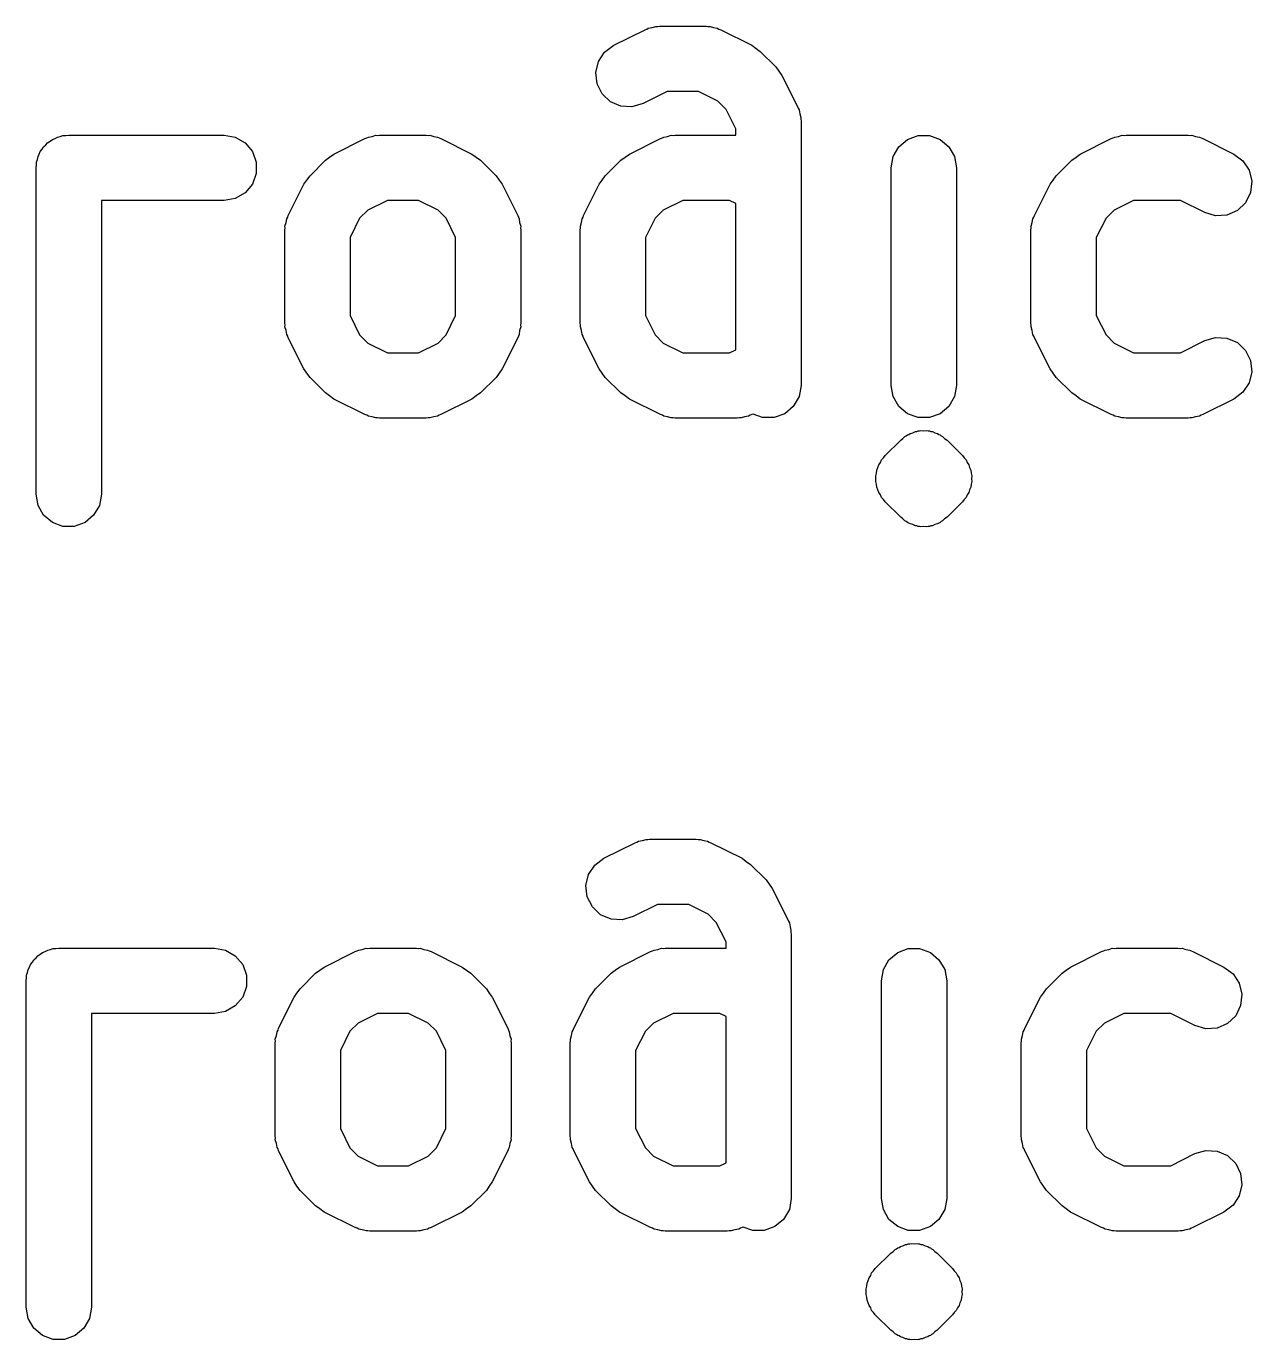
# Model space of a CAD drawing. Extents: x 91.3 to 189.8, y -113.5 to -60.4.
# Drawn here: x 170.975 to 174.728, y -98.857 to -94.834 of the extents above; entities that cross this region are included whole.
import ezdxf

# ---------------------------------------------------------------- set-up
doc = ezdxf.new("R2010")
doc.units = 0
doc.header["$MEASUREMENT"] = 0
doc.layers.add('BLACK', color=7, linetype='CONTINUOUS')

msp = doc.modelspace()

# ---------------------------------------------------------------- linework, layer by layer
at = {"layer": 'Black'}
for p, q in [((172.774, -94.8925), (172.87, -94.8448)), ((172.87, -94.8448), (172.875, -94.8432)), ((172.875, -94.8432), (172.88, -94.8403)), ((172.88, -94.8403), (172.892, -94.8383)), ((172.892, -94.8383), (172.903, -94.8349)), ((172.903, -94.8349), (172.909, -94.8353)), ((172.909, -94.8353), (172.914, -94.8343)), ((172.914, -94.8343), (173.057, -94.8343)), ((173.057, -94.8343), (173.063, -94.8353)), ((173.063, -94.8353), (173.069, -94.8349)), ((173.069, -94.8349), (173.08, -94.8383)), ((173.08, -94.8383), (173.091, -94.8403)), ((173.091, -94.8403), (173.096, -94.8432)), ((173.096, -94.8432), (173.102, -94.8448)), ((173.102, -94.8448), (173.197, -94.8925)), ((172.746, -94.9132), (172.774, -94.8925)), ((173.197, -94.8925), (173.21, -94.902)), ((172.727, -94.9421), (172.746, -94.9132)), ((173.21, -94.902), (173.223, -94.9112)), ((173.223, -94.9112), (173.271, -94.9588)), ((172.719, -94.9759), (172.727, -94.9421)), ((172.723, -95.0104), (172.719, -94.9759)), ((173.271, -94.9588), (173.28, -94.9719)), ((173.28, -94.9719), (173.289, -94.9848)), ((172.739, -95.0415), (172.723, -95.0104)), ((173.289, -94.9848), (173.337, -95.08)), ((172.764, -95.0654), (172.739, -95.0415)), ((172.938, -95.0343), (172.864, -95.0713)), ((173.034, -95.0343), (172.938, -95.0343)), ((173.093, -95.0641), (173.034, -95.0343)), ((172.796, -95.0792), (172.764, -95.0654)), ((172.83, -95.0812), (172.796, -95.0792)), ((172.864, -95.0713), (172.83, -95.0812)), ((173.118, -95.0888), (173.093, -95.0641)), ((173.148, -95.1484), (173.118, -95.0888)), ((173.337, -95.08), (173.339, -95.0856)), ((173.339, -95.0856), (173.342, -95.0906)), ((173.342, -95.0906), (173.344, -95.1021)), ((173.344, -95.1021), (173.347, -95.1133)), ((173.347, -95.1133), (173.347, -95.1191)), ((173.347, -95.1191), (173.348, -95.1248)), ((173.348, -95.1248), (173.348, -95.9343)), ((171.048, -95.1866), (171.055, -95.181)), ((171.055, -95.181), (171.063, -95.178)), ((171.063, -95.178), (171.071, -95.1736)), ((171.071, -95.1736), (171.079, -95.1721)), ((171.079, -95.1721), (171.087, -95.1691)), ((171.087, -95.1691), (171.096, -95.1691)), ((171.096, -95.1691), (171.105, -95.1676)), ((171.105, -95.1676), (171.581, -95.1676)), ((171.581, -95.1676), (171.615, -95.1736)), ((171.615, -95.1736), (171.645, -95.191)), ((171.917, -95.2258), (172.012, -95.1782)), ((172.012, -95.1782), (172.018, -95.1765)), ((172.018, -95.1765), (172.023, -95.1736)), ((172.023, -95.1736), (172.034, -95.1716)), ((172.034, -95.1716), (172.046, -95.1683)), ((172.046, -95.1683), (172.051, -95.1686)), ((172.051, -95.1686), (172.057, -95.1676)), ((172.057, -95.1676), (172.2, -95.1676)), ((172.2, -95.1676), (172.206, -95.1686)), ((172.206, -95.1686), (172.211, -95.1683)), ((172.211, -95.1683), (172.223, -95.1716)), ((172.223, -95.1716), (172.234, -95.1736)), ((172.234, -95.1736), (172.239, -95.1765)), ((172.239, -95.1765), (172.245, -95.1782)), ((172.245, -95.1782), (172.34, -95.2258)), ((172.822, -95.2258), (172.917, -95.1782)), ((172.917, -95.1782), (172.923, -95.1765)), ((172.923, -95.1765), (172.928, -95.1736)), ((172.928, -95.1736), (172.939, -95.1716)), ((172.939, -95.1716), (172.95, -95.1683)), ((172.95, -95.1683), (172.956, -95.1686)), ((172.956, -95.1686), (172.962, -95.1676)), ((172.962, -95.1676), (173.148, -95.1676)), ((173.148, -95.1676), (173.148, -95.1484)), ((173.647, -95.2033), (173.674, -95.181)), ((173.674, -95.181), (173.706, -95.1691)), ((173.706, -95.1691), (173.741, -95.1691)), ((173.741, -95.1691), (173.774, -95.181)), ((173.774, -95.181), (173.8, -95.2033)), ((174.203, -95.2258), (174.298, -95.1782)), ((174.298, -95.1782), (174.304, -95.1765)), ((174.304, -95.1765), (174.309, -95.1736)), ((174.309, -95.1736), (174.32, -95.1716)), ((174.32, -95.1716), (174.331, -95.1683)), ((174.331, -95.1683), (174.337, -95.1686)), ((174.337, -95.1686), (174.343, -95.1676)), ((174.343, -95.1676), (174.533, -95.1676)), ((174.533, -95.1676), (174.539, -95.1686)), ((174.539, -95.1686), (174.545, -95.1683)), ((174.545, -95.1683), (174.556, -95.1716)), ((174.556, -95.1716), (174.568, -95.1736)), ((174.568, -95.1736), (174.573, -95.1765)), ((174.573, -95.1765), (174.578, -95.1782)), ((174.578, -95.1782), (174.673, -95.2258)), ((171.015, -95.2258), (171.018, -95.2176)), ((171.018, -95.2176), (171.024, -95.2109)), ((171.024, -95.2109), (171.028, -95.2033)), ((171.028, -95.2033), (171.035, -95.1977)), ((171.035, -95.1977), (171.04, -95.191)), ((171.04, -95.191), (171.048, -95.1866)), ((171.645, -95.191), (171.668, -95.2176)), ((171.668, -95.2176), (171.679, -95.2503)), ((173.63, -95.2334), (173.647, -95.2033)), ((173.8, -95.2033), (173.818, -95.2334)), ((171.005, -95.2676), (171.006, -95.259)), ((171.006, -95.2503), (171.009, -95.242)), ((171.006, -95.259), (171.006, -95.2503)), ((171.009, -95.242), (171.011, -95.2334)), ((171.011, -95.2334), (171.015, -95.2258)), ((171.679, -95.2503), (171.679, -95.285)), ((171.844, -95.2921), (171.891, -95.2445)), ((171.891, -95.2445), (171.904, -95.2353)), ((171.904, -95.2353), (171.917, -95.2258)), ((172.34, -95.2258), (172.353, -95.2353)), ((172.353, -95.2353), (172.366, -95.2445)), ((172.366, -95.2445), (172.414, -95.2921)), ((172.748, -95.2921), (172.796, -95.2445)), ((172.796, -95.2445), (172.809, -95.2353)), ((172.809, -95.2353), (172.822, -95.2258)), ((173.624, -95.2676), (173.63, -95.2334)), ((173.818, -95.2334), (173.824, -95.2676)), ((174.129, -95.2921), (174.177, -95.2445)), ((174.177, -95.2445), (174.19, -95.2353)), ((174.19, -95.2353), (174.203, -95.2258)), ((174.673, -95.2258), (174.701, -95.2465)), ((174.701, -95.2465), (174.72, -95.2755)), ((171.005, -96.2676), (171.005, -95.2676)), ((171.679, -95.285), (171.668, -95.3176)), ((171.834, -95.3053), (171.844, -95.2921)), ((172.414, -95.2921), (172.423, -95.3053)), ((172.739, -95.3053), (172.748, -95.2921)), ((173.624, -95.9343), (173.624, -95.2676)), ((173.824, -95.2676), (173.824, -95.9343)), ((174.12, -95.3053), (174.129, -95.2921)), ((174.72, -95.2755), (174.728, -95.3092)), ((171.668, -95.3176), (171.645, -95.3442)), ((171.777, -95.4134), (171.825, -95.3181)), ((171.825, -95.3181), (171.834, -95.3053)), ((172.423, -95.3053), (172.432, -95.3181)), ((172.432, -95.3181), (172.48, -95.4134)), ((172.682, -95.4134), (172.73, -95.3181)), ((172.73, -95.3181), (172.739, -95.3053)), ((174.063, -95.4134), (174.111, -95.3181)), ((174.111, -95.3181), (174.12, -95.3053)), ((174.728, -95.3092), (174.724, -95.3437)), ((171.581, -95.3676), (171.205, -95.3676)), ((171.205, -95.3676), (171.205, -96.2676)), ((171.615, -95.3616), (171.581, -95.3676)), ((171.645, -95.3442), (171.615, -95.3616)), ((172.081, -95.3676), (172.021, -95.3974)), ((172.176, -95.3676), (172.081, -95.3676)), ((172.236, -95.3974), (172.176, -95.3676)), ((172.986, -95.3676), (172.926, -95.3974)), ((173.129, -95.3676), (172.986, -95.3676)), ((173.148, -95.377), (173.129, -95.3676)), ((173.148, -95.8249), (173.148, -95.377)), ((174.366, -95.3676), (174.307, -95.3974)), ((174.51, -95.3676), (174.366, -95.3676)), ((174.584, -95.4047), (174.51, -95.3676)), ((174.709, -95.3748), (174.684, -95.3987)), ((174.724, -95.3437), (174.709, -95.3748)), ((171.773, -95.4239), (171.776, -95.4189)), ((171.776, -95.4189), (171.777, -95.4134)), ((171.996, -95.4221), (171.967, -95.4817)), ((172.021, -95.3974), (171.996, -95.4221)), ((172.261, -95.4221), (172.236, -95.3974)), ((172.29, -95.4817), (172.261, -95.4221)), ((172.48, -95.4134), (172.482, -95.4189)), ((172.482, -95.4189), (172.484, -95.4239)), ((172.677, -95.4239), (172.68, -95.4189)), ((172.68, -95.4189), (172.682, -95.4134)), ((172.901, -95.4221), (172.871, -95.4817)), ((172.926, -95.3974), (172.901, -95.4221)), ((174.058, -95.4239), (174.061, -95.4189)), ((174.061, -95.4189), (174.063, -95.4134)), ((174.282, -95.4221), (174.252, -95.4817)), ((174.307, -95.3974), (174.282, -95.4221)), ((174.617, -95.4146), (174.584, -95.4047)), ((174.652, -95.4125), (174.617, -95.4146)), ((174.684, -95.3987), (174.652, -95.4125)), ((171.767, -95.4467), (171.771, -95.4354)), ((171.768, -95.4524), (171.767, -95.4467)), ((171.767, -95.4581), (171.768, -95.4524)), ((171.767, -95.7438), (171.767, -95.4581)), ((171.771, -95.4354), (171.773, -95.4239)), ((172.484, -95.4239), (172.486, -95.4354)), ((172.486, -95.4354), (172.49, -95.4467)), ((172.49, -95.4467), (172.489, -95.4524)), ((172.489, -95.4524), (172.49, -95.4581)), ((172.49, -95.4581), (172.49, -95.7438)), ((172.671, -95.4581), (172.672, -95.4524)), ((172.671, -95.7438), (172.671, -95.4581)), ((172.672, -95.4467), (172.675, -95.4354)), ((172.672, -95.4524), (172.672, -95.4467)), ((172.675, -95.4354), (172.677, -95.4239)), ((174.052, -95.4581), (174.053, -95.4524)), ((174.052, -95.7438), (174.052, -95.4581)), ((174.053, -95.4467), (174.056, -95.4354)), ((174.053, -95.4524), (174.053, -95.4467)), ((174.056, -95.4354), (174.058, -95.4239)), ((171.967, -95.4817), (171.967, -95.7202)), ((172.29, -95.7202), (172.29, -95.4817)), ((172.871, -95.4817), (172.871, -95.7202)), ((174.252, -95.4817), (174.252, -95.7202)), ((171.768, -95.7495), (171.767, -95.7438)), ((171.967, -95.7202), (171.996, -95.7798)), ((172.261, -95.7798), (172.29, -95.7202)), ((172.49, -95.7438), (172.489, -95.7495)), ((172.672, -95.7495), (172.671, -95.7438)), ((172.871, -95.7202), (172.901, -95.7798)), ((174.053, -95.7495), (174.052, -95.7438)), ((174.252, -95.7202), (174.282, -95.7798)), ((171.767, -95.7552), (171.768, -95.7495)), ((171.771, -95.7665), (171.767, -95.7552)), ((171.773, -95.778), (171.771, -95.7665)), ((171.776, -95.783), (171.773, -95.778)), ((171.777, -95.7885), (171.776, -95.783)), ((171.996, -95.7798), (172.021, -95.8045)), ((172.236, -95.8045), (172.261, -95.7798)), ((172.482, -95.783), (172.48, -95.7885)), ((172.484, -95.778), (172.482, -95.783)), ((172.486, -95.7665), (172.484, -95.778)), ((172.49, -95.7552), (172.486, -95.7665)), ((172.489, -95.7495), (172.49, -95.7552)), ((172.672, -95.7552), (172.672, -95.7495)), ((172.675, -95.7665), (172.672, -95.7552)), ((172.677, -95.778), (172.675, -95.7665)), ((172.68, -95.783), (172.677, -95.778)), ((172.682, -95.7885), (172.68, -95.783)), ((172.901, -95.7798), (172.926, -95.8045)), ((174.053, -95.7552), (174.053, -95.7495)), ((174.056, -95.7665), (174.053, -95.7552)), ((174.058, -95.778), (174.056, -95.7665)), ((174.061, -95.783), (174.058, -95.778)), ((174.063, -95.7885), (174.061, -95.783)), ((174.282, -95.7798), (174.307, -95.8045)), ((171.825, -95.8838), (171.777, -95.7885)), ((172.021, -95.8045), (172.081, -95.8343)), ((172.176, -95.8343), (172.236, -95.8045)), ((172.48, -95.7885), (172.432, -95.8838)), ((172.73, -95.8838), (172.682, -95.7885)), ((172.926, -95.8045), (172.986, -95.8343)), ((173.129, -95.8343), (173.148, -95.8249)), ((174.111, -95.8838), (174.063, -95.7885)), ((174.307, -95.8045), (174.366, -95.8343)), ((174.51, -95.8343), (174.584, -95.7972)), ((174.584, -95.7972), (174.617, -95.7873)), ((174.617, -95.7873), (174.652, -95.7894)), ((174.652, -95.7894), (174.684, -95.8032)), ((174.684, -95.8032), (174.709, -95.8271)), ((172.081, -95.8343), (172.176, -95.8343)), ((172.986, -95.8343), (173.129, -95.8343)), ((174.366, -95.8343), (174.51, -95.8343)), ((174.709, -95.8271), (174.724, -95.8582)), ((174.724, -95.8582), (174.728, -95.8927)), ((171.834, -95.8966), (171.825, -95.8838)), ((171.844, -95.9098), (171.834, -95.8966)), ((172.423, -95.8966), (172.414, -95.9098)), ((172.432, -95.8838), (172.423, -95.8966)), ((172.739, -95.8966), (172.73, -95.8838)), ((172.748, -95.9098), (172.739, -95.8966)), ((174.12, -95.8966), (174.111, -95.8838)), ((174.129, -95.9098), (174.12, -95.8966)), ((174.728, -95.8927), (174.72, -95.9264)), ((171.891, -95.9574), (171.844, -95.9098)), ((172.414, -95.9098), (172.366, -95.9574)), ((172.796, -95.9574), (172.748, -95.9098)), ((173.348, -95.9343), (173.342, -95.9685)), ((173.63, -95.9685), (173.624, -95.9343)), ((173.824, -95.9343), (173.818, -95.9685)), ((174.177, -95.9574), (174.129, -95.9098)), ((174.72, -95.9264), (174.701, -95.9554)), ((171.904, -95.9666), (171.891, -95.9574)), ((171.917, -95.9761), (171.904, -95.9666)), ((172.012, -96.0237), (171.917, -95.9761)), ((172.34, -95.9761), (172.245, -96.0237)), ((172.353, -95.9666), (172.34, -95.9761)), ((172.366, -95.9574), (172.353, -95.9666)), ((172.809, -95.9666), (172.796, -95.9574)), ((172.822, -95.9761), (172.809, -95.9666)), ((172.917, -96.0237), (172.822, -95.9761)), ((173.342, -95.9685), (173.324, -95.9986)), ((173.647, -95.9986), (173.63, -95.9685)), ((173.818, -95.9685), (173.8, -95.9986)), ((174.19, -95.9666), (174.177, -95.9574)), ((174.203, -95.9761), (174.19, -95.9666)), ((174.298, -96.0237), (174.203, -95.9761)), ((174.673, -95.9761), (174.578, -96.0237)), ((174.701, -95.9554), (174.673, -95.9761)), ((172.018, -96.0254), (172.012, -96.0237)), ((172.023, -96.0283), (172.018, -96.0254)), ((172.239, -96.0254), (172.234, -96.0283)), ((172.245, -96.0237), (172.239, -96.0254)), ((172.923, -96.0254), (172.917, -96.0237)), ((172.928, -96.0283), (172.923, -96.0254)), ((173.192, -96.0254), (173.187, -96.0283)), ((173.197, -96.0237), (173.192, -96.0254)), ((173.201, -96.022), (173.197, -96.0237)), ((173.23, -96.0328), (173.201, -96.022)), ((173.298, -96.0209), (173.265, -96.0328)), ((173.324, -95.9986), (173.298, -96.0209)), ((173.674, -96.0209), (173.647, -95.9986)), ((173.706, -96.0328), (173.674, -96.0209)), ((173.774, -96.0209), (173.741, -96.0328)), ((173.8, -95.9986), (173.774, -96.0209)), ((174.304, -96.0254), (174.298, -96.0237)), ((174.309, -96.0283), (174.304, -96.0254)), ((174.573, -96.0254), (174.568, -96.0283)), ((174.578, -96.0237), (174.573, -96.0254)), ((172.034, -96.0303), (172.023, -96.0283)), ((172.046, -96.0336), (172.034, -96.0303)), ((172.051, -96.0333), (172.046, -96.0336)), ((172.057, -96.0343), (172.051, -96.0333)), ((172.2, -96.0343), (172.057, -96.0343)), ((172.206, -96.0333), (172.2, -96.0343)), ((172.211, -96.0336), (172.206, -96.0333)), ((172.223, -96.0303), (172.211, -96.0336)), ((172.234, -96.0283), (172.223, -96.0303)), ((172.939, -96.0303), (172.928, -96.0283)), ((172.95, -96.0336), (172.939, -96.0303)), ((172.956, -96.0333), (172.95, -96.0336)), ((172.962, -96.0343), (172.956, -96.0333)), ((173.152, -96.0343), (172.962, -96.0343)), ((173.158, -96.0333), (173.152, -96.0343)), ((173.164, -96.0336), (173.158, -96.0333)), ((173.175, -96.0303), (173.164, -96.0336)), ((173.187, -96.0283), (173.175, -96.0303)), ((173.265, -96.0328), (173.23, -96.0328)), ((173.741, -96.0328), (173.706, -96.0328)), ((174.32, -96.0303), (174.309, -96.0283)), ((174.331, -96.0336), (174.32, -96.0303)), ((174.337, -96.0333), (174.331, -96.0336)), ((174.343, -96.0343), (174.337, -96.0333)), ((174.533, -96.0343), (174.343, -96.0343)), ((174.539, -96.0333), (174.533, -96.0343)), ((174.545, -96.0336), (174.539, -96.0333)), ((174.556, -96.0303), (174.545, -96.0336)), ((174.568, -96.0283), (174.556, -96.0303)), ((173.605, -96.1493), (173.653, -96.1017)), ((173.653, -96.1017), (173.66, -96.0967)), ((173.66, -96.0967), (173.666, -96.0905)), ((173.666, -96.0905), (173.67, -96.0886)), ((173.67, -96.0886), (173.674, -96.0858)), ((173.674, -96.0858), (173.678, -96.0843)), ((173.678, -96.0843), (173.682, -96.0818)), ((173.682, -96.0818), (173.69, -96.0795)), ((173.69, -96.0795), (173.698, -96.0758)), ((173.698, -96.0758), (173.702, -96.0754)), ((173.702, -96.0754), (173.706, -96.0739)), ((173.706, -96.0739), (173.711, -96.0739)), ((173.711, -96.0739), (173.715, -96.0728)), ((173.715, -96.0728), (173.724, -96.0735)), ((173.724, -96.0735), (173.733, -96.0728)), ((173.733, -96.0728), (173.737, -96.0739)), ((173.737, -96.0739), (173.741, -96.0739)), ((173.741, -96.0739), (173.745, -96.0754)), ((173.745, -96.0754), (173.75, -96.0758)), ((173.75, -96.0758), (173.758, -96.0795)), ((173.758, -96.0795), (173.766, -96.0817)), ((173.766, -96.0817), (173.77, -96.0843)), ((173.77, -96.0843), (173.774, -96.0858)), ((173.774, -96.0858), (173.777, -96.0886)), ((173.777, -96.0886), (173.781, -96.0905)), ((173.781, -96.0905), (173.787, -96.0966)), ((173.787, -96.0966), (173.795, -96.1017)), ((173.795, -96.1017), (173.842, -96.1493)), ((173.58, -96.1941), (173.583, -96.1862)), ((173.583, -96.1862), (173.586, -96.1777)), ((173.586, -96.1777), (173.591, -96.1706)), ((173.591, -96.1706), (173.594, -96.1626)), ((173.594, -96.1626), (173.6, -96.1565)), ((173.6, -96.1565), (173.605, -96.1493)), ((173.842, -96.1493), (173.847, -96.1565)), ((173.847, -96.1565), (173.853, -96.1626)), ((173.853, -96.1626), (173.857, -96.1706)), ((173.857, -96.1706), (173.862, -96.1777)), ((173.862, -96.1777), (173.864, -96.1862)), ((173.864, -96.1862), (173.868, -96.1941)), ((173.577, -96.2113), (173.579, -96.2028)), ((173.577, -96.22), (173.577, -96.2113)), ((173.577, -96.2287), (173.577, -96.22)), ((173.579, -96.2028), (173.58, -96.1941)), ((173.868, -96.1941), (173.869, -96.2028)), ((173.869, -96.2028), (173.871, -96.2113)), ((173.871, -96.2113), (173.87, -96.22)), ((173.87, -96.22), (173.871, -96.2287)), ((171.011, -96.3018), (171.005, -96.2676)), ((171.205, -96.2676), (171.199, -96.3018)), ((173.579, -96.2372), (173.577, -96.2287)), ((173.58, -96.2459), (173.579, -96.2372)), ((173.583, -96.2538), (173.58, -96.2459)), ((173.586, -96.2623), (173.583, -96.2538)), ((173.591, -96.2694), (173.586, -96.2623)), ((173.862, -96.2623), (173.857, -96.2694)), ((173.864, -96.2538), (173.862, -96.2623)), ((173.868, -96.2459), (173.864, -96.2538)), ((173.869, -96.2372), (173.868, -96.2459)), ((173.871, -96.2287), (173.869, -96.2372)), ((171.028, -96.3319), (171.011, -96.3018)), ((171.199, -96.3018), (171.181, -96.3319)), ((173.594, -96.2774), (173.591, -96.2694)), ((173.6, -96.2835), (173.594, -96.2774)), ((173.605, -96.2907), (173.6, -96.2835)), ((173.653, -96.3383), (173.605, -96.2907)), ((173.842, -96.2907), (173.795, -96.3383)), ((173.847, -96.2835), (173.842, -96.2907)), ((173.853, -96.2774), (173.847, -96.2835)), ((173.857, -96.2694), (173.853, -96.2774)), ((171.055, -96.3542), (171.028, -96.3319)), ((171.181, -96.3319), (171.155, -96.3542)), ((173.66, -96.3433), (173.653, -96.3383)), ((173.666, -96.3495), (173.66, -96.3433)), ((173.787, -96.3434), (173.781, -96.3495)), ((173.795, -96.3383), (173.787, -96.3434)), ((171.087, -96.3661), (171.055, -96.3542)), ((171.122, -96.3661), (171.087, -96.3661)), ((171.155, -96.3542), (171.122, -96.3661)), ((173.67, -96.3514), (173.666, -96.3495)), ((173.674, -96.3542), (173.67, -96.3514)), ((173.678, -96.3557), (173.674, -96.3542)), ((173.682, -96.3582), (173.678, -96.3557)), ((173.69, -96.3605), (173.682, -96.3582)), ((173.698, -96.3642), (173.69, -96.3605)), ((173.702, -96.3646), (173.698, -96.3642)), ((173.706, -96.3661), (173.702, -96.3646)), ((173.711, -96.3661), (173.706, -96.3661)), ((173.715, -96.3672), (173.711, -96.3661)), ((173.724, -96.3665), (173.715, -96.3672)), ((173.733, -96.3672), (173.724, -96.3665)), ((173.737, -96.3661), (173.733, -96.3672)), ((173.741, -96.3661), (173.737, -96.3661)), ((173.745, -96.3646), (173.741, -96.3661)), ((173.75, -96.3642), (173.745, -96.3646)), ((173.758, -96.3605), (173.75, -96.3642)), ((173.766, -96.3582), (173.758, -96.3605)), ((173.77, -96.3557), (173.766, -96.3582)), ((173.774, -96.3542), (173.77, -96.3557)), ((173.777, -96.3514), (173.774, -96.3542)), ((173.781, -96.3495), (173.777, -96.3514)), ((172.744, -97.3825), (172.84, -97.3348)), ((172.84, -97.3348), (172.845, -97.3332)), ((172.845, -97.3332), (172.85, -97.3303)), ((172.85, -97.3303), (172.862, -97.3283)), ((172.862, -97.3283), (172.873, -97.3249)), ((172.873, -97.3249), (172.879, -97.3253)), ((172.879, -97.3253), (172.884, -97.3243)), ((172.884, -97.3243), (173.027, -97.3243)), ((173.027, -97.3243), (173.033, -97.3253)), ((173.033, -97.3253), (173.039, -97.3249)), ((173.039, -97.3249), (173.05, -97.3283)), ((173.05, -97.3283), (173.061, -97.3303)), ((173.061, -97.3303), (173.066, -97.3332)), ((173.066, -97.3332), (173.072, -97.3348)), ((173.072, -97.3348), (173.167, -97.3825)), ((172.716, -97.4032), (172.744, -97.3825)), ((173.167, -97.3825), (173.18, -97.392)), ((173.18, -97.392), (173.193, -97.4012)), ((172.689, -97.4659), (172.697, -97.4321)), ((172.697, -97.4321), (172.716, -97.4032)), ((173.193, -97.4012), (173.241, -97.4488)), ((172.693, -97.5004), (172.689, -97.4659)), ((173.241, -97.4488), (173.25, -97.4619)), ((173.25, -97.4619), (173.259, -97.4748)), ((173.259, -97.4748), (173.307, -97.57)), ((172.709, -97.5315), (172.693, -97.5004)), ((172.734, -97.5554), (172.709, -97.5315)), ((172.908, -97.5243), (172.834, -97.5613)), ((173.004, -97.5243), (172.908, -97.5243)), ((173.063, -97.5541), (173.004, -97.5243)), ((173.088, -97.5788), (173.063, -97.5541)), ((172.766, -97.5692), (172.734, -97.5554)), ((172.8, -97.5712), (172.766, -97.5692)), ((172.834, -97.5613), (172.8, -97.5712)), ((173.118, -97.6384), (173.088, -97.5788)), ((173.307, -97.57), (173.309, -97.5756)), ((173.309, -97.5756), (173.312, -97.5806)), ((173.312, -97.5806), (173.314, -97.5921)), ((173.314, -97.5921), (173.317, -97.6033)), ((173.317, -97.6033), (173.317, -97.6091)), ((173.317, -97.6091), (173.318, -97.6148)), ((173.318, -97.6148), (173.318, -98.4243)), ((171.018, -97.6766), (171.025, -97.671)), ((171.025, -97.671), (171.033, -97.668)), ((171.033, -97.668), (171.041, -97.6636)), ((171.041, -97.6636), (171.049, -97.6621)), ((171.049, -97.6621), (171.057, -97.6591)), ((171.057, -97.6591), (171.066, -97.6591)), ((171.066, -97.6591), (171.075, -97.6576)), ((171.075, -97.6576), (171.551, -97.6576)), ((171.551, -97.6576), (171.585, -97.6636)), ((171.585, -97.6636), (171.615, -97.681)), ((171.887, -97.7158), (171.982, -97.6682)), ((171.982, -97.6682), (171.988, -97.6665)), ((171.988, -97.6665), (171.993, -97.6636)), ((171.993, -97.6636), (172.004, -97.6616)), ((172.004, -97.6616), (172.016, -97.6583)), ((172.016, -97.6583), (172.021, -97.6586)), ((172.021, -97.6586), (172.027, -97.6576)), ((172.027, -97.6576), (172.17, -97.6576)), ((172.17, -97.6576), (172.176, -97.6586)), ((172.176, -97.6586), (172.181, -97.6583)), ((172.181, -97.6583), (172.193, -97.6616)), ((172.193, -97.6616), (172.204, -97.6636)), ((172.204, -97.6636), (172.209, -97.6665)), ((172.209, -97.6665), (172.215, -97.6682)), ((172.215, -97.6682), (172.31, -97.7158)), ((172.792, -97.7158), (172.887, -97.6682)), ((172.887, -97.6682), (172.893, -97.6665)), ((172.893, -97.6665), (172.898, -97.6636)), ((172.898, -97.6636), (172.909, -97.6616)), ((172.909, -97.6616), (172.92, -97.6583)), ((172.92, -97.6583), (172.926, -97.6586)), ((172.926, -97.6586), (172.932, -97.6576)), ((172.932, -97.6576), (173.118, -97.6576)), ((173.118, -97.6576), (173.118, -97.6384)), ((173.617, -97.6933), (173.644, -97.671)), ((173.644, -97.671), (173.676, -97.6591)), ((173.676, -97.6591), (173.711, -97.6591)), ((173.711, -97.6591), (173.744, -97.671)), ((173.744, -97.671), (173.77, -97.6933)), ((174.173, -97.7158), (174.268, -97.6682)), ((174.268, -97.6682), (174.274, -97.6665)), ((174.274, -97.6665), (174.279, -97.6636)), ((174.279, -97.6636), (174.29, -97.6616)), ((174.29, -97.6616), (174.301, -97.6583)), ((174.301, -97.6583), (174.307, -97.6586)), ((174.307, -97.6586), (174.313, -97.6576)), ((174.313, -97.6576), (174.503, -97.6576)), ((174.503, -97.6576), (174.509, -97.6586)), ((174.509, -97.6586), (174.515, -97.6583)), ((174.515, -97.6583), (174.526, -97.6616)), ((174.526, -97.6616), (174.538, -97.6636)), ((174.538, -97.6636), (174.543, -97.6665)), ((174.543, -97.6665), (174.548, -97.6682)), ((174.548, -97.6682), (174.643, -97.7158)), ((170.981, -97.7234), (170.985, -97.7158)), ((170.985, -97.7158), (170.988, -97.7076)), ((170.988, -97.7076), (170.994, -97.7009)), ((170.994, -97.7009), (170.998, -97.6933)), ((170.998, -97.6933), (171.005, -97.6877)), ((171.005, -97.6877), (171.01, -97.681)), ((171.01, -97.681), (171.018, -97.6766)), ((171.615, -97.681), (171.638, -97.7076)), ((171.638, -97.7076), (171.649, -97.7403)), ((171.874, -97.7253), (171.887, -97.7158)), ((172.31, -97.7158), (172.323, -97.7253)), ((172.779, -97.7253), (172.792, -97.7158)), ((173.6, -97.7234), (173.617, -97.6933)), ((173.77, -97.6933), (173.788, -97.7234)), ((174.16, -97.7253), (174.173, -97.7158)), ((174.643, -97.7158), (174.671, -97.7365)), ((170.975, -97.7576), (170.976, -97.749)), ((170.976, -97.7403), (170.979, -97.732)), ((170.976, -97.749), (170.976, -97.7403)), ((170.979, -97.732), (170.981, -97.7234)), ((171.649, -97.7403), (171.649, -97.775)), ((171.814, -97.7821), (171.861, -97.7345)), ((171.861, -97.7345), (171.874, -97.7253)), ((172.323, -97.7253), (172.336, -97.7345)), ((172.336, -97.7345), (172.384, -97.7821)), ((172.718, -97.7821), (172.766, -97.7345)), ((172.766, -97.7345), (172.779, -97.7253)), ((173.594, -97.7576), (173.6, -97.7234)), ((173.788, -97.7234), (173.794, -97.7576)), ((174.099, -97.7821), (174.147, -97.7345)), ((174.147, -97.7345), (174.16, -97.7253)), ((174.671, -97.7365), (174.69, -97.7655)), ((170.975, -98.7576), (170.975, -97.7576)), ((171.649, -97.775), (171.638, -97.8076)), ((171.795, -97.8081), (171.804, -97.7953)), ((171.804, -97.7953), (171.814, -97.7821)), ((172.384, -97.7821), (172.393, -97.7953)), ((172.393, -97.7953), (172.402, -97.8081)), ((172.7, -97.8081), (172.709, -97.7953)), ((172.709, -97.7953), (172.718, -97.7821)), ((173.594, -98.4243), (173.594, -97.7576)), ((173.794, -97.7576), (173.794, -98.4243)), ((174.081, -97.8081), (174.09, -97.7953)), ((174.09, -97.7953), (174.099, -97.7821)), ((174.69, -97.7655), (174.698, -97.7992)), ((171.615, -97.8342), (171.585, -97.8516)), ((171.638, -97.8076), (171.615, -97.8342)), ((171.747, -97.9034), (171.795, -97.8081)), ((172.402, -97.8081), (172.45, -97.9034)), ((172.652, -97.9034), (172.7, -97.8081)), ((174.033, -97.9034), (174.081, -97.8081)), ((174.694, -97.8337), (174.679, -97.8648)), ((174.698, -97.7992), (174.694, -97.8337)), ((171.551, -97.8576), (171.175, -97.8576)), ((171.175, -97.8576), (171.175, -98.7576)), ((171.585, -97.8516), (171.551, -97.8576)), ((172.051, -97.8576), (171.991, -97.8874)), ((172.146, -97.8576), (172.051, -97.8576)), ((172.206, -97.8874), (172.146, -97.8576)), ((172.956, -97.8576), (172.896, -97.8874)), ((173.099, -97.8576), (172.956, -97.8576)), ((173.118, -97.867), (173.099, -97.8576)), ((173.118, -98.3149), (173.118, -97.867)), ((174.336, -97.8576), (174.277, -97.8874)), ((174.48, -97.8576), (174.336, -97.8576)), ((174.554, -97.8947), (174.48, -97.8576)), ((174.679, -97.8648), (174.654, -97.8887)), ((171.741, -97.9254), (171.743, -97.9139)), ((171.743, -97.9139), (171.746, -97.9089)), ((171.746, -97.9089), (171.747, -97.9034)), ((171.966, -97.9121), (171.937, -97.9717)), ((171.991, -97.8874), (171.966, -97.9121)), ((172.231, -97.9121), (172.206, -97.8874)), ((172.26, -97.9717), (172.231, -97.9121)), ((172.45, -97.9034), (172.452, -97.9089)), ((172.452, -97.9089), (172.454, -97.9139)), ((172.454, -97.9139), (172.456, -97.9254)), ((172.645, -97.9254), (172.647, -97.9139)), ((172.647, -97.9139), (172.65, -97.9089)), ((172.65, -97.9089), (172.652, -97.9034)), ((172.871, -97.9121), (172.841, -97.9717)), ((172.896, -97.8874), (172.871, -97.9121)), ((174.026, -97.9254), (174.028, -97.9139)), ((174.028, -97.9139), (174.031, -97.9089)), ((174.031, -97.9089), (174.033, -97.9034)), ((174.252, -97.9121), (174.222, -97.9717)), ((174.277, -97.8874), (174.252, -97.9121)), ((174.587, -97.9046), (174.554, -97.8947)), ((174.622, -97.9025), (174.587, -97.9046)), ((174.654, -97.8887), (174.622, -97.9025)), ((171.737, -97.9367), (171.741, -97.9254)), ((171.738, -97.9424), (171.737, -97.9367)), ((171.737, -97.9481), (171.738, -97.9424)), ((171.737, -98.2338), (171.737, -97.9481)), ((172.456, -97.9254), (172.46, -97.9367)), ((172.46, -97.9367), (172.459, -97.9424)), ((172.459, -97.9424), (172.46, -97.9481)), ((172.46, -97.9481), (172.46, -98.2338)), ((172.641, -97.9481), (172.642, -97.9424)), ((172.641, -98.2338), (172.641, -97.9481)), ((172.642, -97.9367), (172.645, -97.9254)), ((172.642, -97.9424), (172.642, -97.9367)), ((174.022, -97.9481), (174.023, -97.9424)), ((174.022, -98.2338), (174.022, -97.9481)), ((174.023, -97.9367), (174.026, -97.9254)), ((174.023, -97.9424), (174.023, -97.9367)), ((171.937, -97.9717), (171.937, -98.2102)), ((172.26, -98.2102), (172.26, -97.9717)), ((172.841, -97.9717), (172.841, -98.2102)), ((174.222, -97.9717), (174.222, -98.2102)), ((171.738, -98.2395), (171.737, -98.2338)), ((171.937, -98.2102), (171.966, -98.2698)), ((172.231, -98.2698), (172.26, -98.2102)), ((172.46, -98.2338), (172.459, -98.2395)), ((172.642, -98.2395), (172.641, -98.2338)), ((172.841, -98.2102), (172.871, -98.2698)), ((174.023, -98.2395), (174.022, -98.2338)), ((174.222, -98.2102), (174.252, -98.2698)), ((171.737, -98.2452), (171.738, -98.2395)), ((171.741, -98.2565), (171.737, -98.2452)), ((171.743, -98.268), (171.741, -98.2565)), ((171.746, -98.273), (171.743, -98.268)), ((171.747, -98.2785), (171.746, -98.273)), ((171.795, -98.3738), (171.747, -98.2785)), ((171.966, -98.2698), (171.991, -98.2945)), ((172.206, -98.2945), (172.231, -98.2698)), ((172.45, -98.2785), (172.402, -98.3738)), ((172.452, -98.273), (172.45, -98.2785)), ((172.454, -98.268), (172.452, -98.273)), ((172.456, -98.2565), (172.454, -98.268)), ((172.46, -98.2452), (172.456, -98.2565)), ((172.459, -98.2395), (172.46, -98.2452)), ((172.642, -98.2452), (172.642, -98.2395)), ((172.645, -98.2565), (172.642, -98.2452)), ((172.647, -98.268), (172.645, -98.2565)), ((172.65, -98.273), (172.647, -98.268)), ((172.652, -98.2785), (172.65, -98.273)), ((172.7, -98.3738), (172.652, -98.2785)), ((172.871, -98.2698), (172.896, -98.2945)), ((174.023, -98.2452), (174.023, -98.2395)), ((174.026, -98.2565), (174.023, -98.2452)), ((174.028, -98.268), (174.026, -98.2565)), ((174.031, -98.273), (174.028, -98.268)), ((174.033, -98.2785), (174.031, -98.273)), ((174.081, -98.3738), (174.033, -98.2785)), ((174.252, -98.2698), (174.277, -98.2945)), ((174.554, -98.2872), (174.587, -98.2773)), ((174.587, -98.2773), (174.622, -98.2794)), ((174.622, -98.2794), (174.654, -98.2932)), ((171.991, -98.2945), (172.051, -98.3243)), ((172.146, -98.3243), (172.206, -98.2945)), ((172.896, -98.2945), (172.956, -98.3243)), ((173.099, -98.3243), (173.118, -98.3149)), ((174.277, -98.2945), (174.336, -98.3243)), ((174.48, -98.3243), (174.554, -98.2872)), ((174.654, -98.2932), (174.679, -98.3171)), ((174.679, -98.3171), (174.694, -98.3482)), ((172.051, -98.3243), (172.146, -98.3243)), ((172.956, -98.3243), (173.099, -98.3243)), ((174.336, -98.3243), (174.48, -98.3243)), ((174.694, -98.3482), (174.698, -98.3827)), ((171.804, -98.3866), (171.795, -98.3738)), ((171.814, -98.3998), (171.804, -98.3866)), ((171.861, -98.4474), (171.814, -98.3998)), ((172.384, -98.3998), (172.336, -98.4474)), ((172.393, -98.3866), (172.384, -98.3998)), ((172.402, -98.3738), (172.393, -98.3866)), ((172.709, -98.3866), (172.7, -98.3738)), ((172.718, -98.3998), (172.709, -98.3866)), ((172.766, -98.4474), (172.718, -98.3998)), ((174.09, -98.3866), (174.081, -98.3738)), ((174.099, -98.3998), (174.09, -98.3866)), ((174.147, -98.4474), (174.099, -98.3998)), ((174.698, -98.3827), (174.69, -98.4164)), ((173.318, -98.4243), (173.312, -98.4585)), ((173.6, -98.4585), (173.594, -98.4243)), ((173.794, -98.4243), (173.788, -98.4585)), ((174.69, -98.4164), (174.671, -98.4454)), ((171.874, -98.4566), (171.861, -98.4474)), ((171.887, -98.4661), (171.874, -98.4566)), ((171.982, -98.5137), (171.887, -98.4661)), ((172.31, -98.4661), (172.215, -98.5137)), ((172.323, -98.4566), (172.31, -98.4661)), ((172.336, -98.4474), (172.323, -98.4566)), ((172.779, -98.4566), (172.766, -98.4474)), ((172.792, -98.4661), (172.779, -98.4566)), ((172.887, -98.5137), (172.792, -98.4661)), ((173.312, -98.4585), (173.294, -98.4886)), ((173.617, -98.4886), (173.6, -98.4585)), ((173.788, -98.4585), (173.77, -98.4886)), ((174.16, -98.4566), (174.147, -98.4474)), ((174.173, -98.4661), (174.16, -98.4566)), ((174.268, -98.5137), (174.173, -98.4661)), ((174.643, -98.4661), (174.548, -98.5137)), ((174.671, -98.4454), (174.643, -98.4661)), ((171.988, -98.5154), (171.982, -98.5137)), ((171.993, -98.5183), (171.988, -98.5154)), ((172.004, -98.5203), (171.993, -98.5183)), ((172.016, -98.5236), (172.004, -98.5203)), ((172.193, -98.5203), (172.181, -98.5236)), ((172.204, -98.5183), (172.193, -98.5203)), ((172.209, -98.5154), (172.204, -98.5183)), ((172.215, -98.5137), (172.209, -98.5154)), ((172.893, -98.5154), (172.887, -98.5137)), ((172.898, -98.5183), (172.893, -98.5154)), ((172.909, -98.5203), (172.898, -98.5183)), ((172.92, -98.5236), (172.909, -98.5203)), ((173.145, -98.5203), (173.134, -98.5236)), ((173.157, -98.5183), (173.145, -98.5203)), ((173.162, -98.5154), (173.157, -98.5183)), ((173.167, -98.5137), (173.162, -98.5154)), ((173.171, -98.512), (173.167, -98.5137)), ((173.2, -98.5228), (173.171, -98.512)), ((173.268, -98.5109), (173.235, -98.5228)), ((173.294, -98.4886), (173.268, -98.5109)), ((173.644, -98.5109), (173.617, -98.4886)), ((173.676, -98.5228), (173.644, -98.5109)), ((173.744, -98.5109), (173.711, -98.5228)), ((173.77, -98.4886), (173.744, -98.5109)), ((174.274, -98.5154), (174.268, -98.5137)), ((174.279, -98.5183), (174.274, -98.5154)), ((174.29, -98.5203), (174.279, -98.5183)), ((174.301, -98.5236), (174.29, -98.5203)), ((174.526, -98.5203), (174.515, -98.5236)), ((174.538, -98.5183), (174.526, -98.5203)), ((174.543, -98.5154), (174.538, -98.5183)), ((174.548, -98.5137), (174.543, -98.5154)), ((172.021, -98.5233), (172.016, -98.5236)), ((172.027, -98.5243), (172.021, -98.5233)), ((172.17, -98.5243), (172.027, -98.5243)), ((172.176, -98.5233), (172.17, -98.5243)), ((172.181, -98.5236), (172.176, -98.5233)), ((172.926, -98.5233), (172.92, -98.5236)), ((172.932, -98.5243), (172.926, -98.5233)), ((173.122, -98.5243), (172.932, -98.5243)), ((173.128, -98.5233), (173.122, -98.5243)), ((173.134, -98.5236), (173.128, -98.5233)), ((173.235, -98.5228), (173.2, -98.5228)), ((173.711, -98.5228), (173.676, -98.5228)), ((174.307, -98.5233), (174.301, -98.5236)), ((174.313, -98.5243), (174.307, -98.5233)), ((174.503, -98.5243), (174.313, -98.5243)), ((174.509, -98.5233), (174.503, -98.5243)), ((174.515, -98.5236), (174.509, -98.5233)), ((173.575, -98.6393), (173.623, -98.5917)), ((173.623, -98.5917), (173.63, -98.5867)), ((173.63, -98.5867), (173.636, -98.5805)), ((173.636, -98.5805), (173.64, -98.5786)), ((173.64, -98.5786), (173.644, -98.5758)), ((173.644, -98.5758), (173.648, -98.5743)), ((173.648, -98.5743), (173.652, -98.5718)), ((173.652, -98.5718), (173.66, -98.5695)), ((173.66, -98.5695), (173.668, -98.5658)), ((173.668, -98.5658), (173.672, -98.5654)), ((173.672, -98.5654), (173.676, -98.5639)), ((173.676, -98.5639), (173.681, -98.5639)), ((173.681, -98.5639), (173.685, -98.5628)), ((173.685, -98.5628), (173.694, -98.5635)), ((173.694, -98.5635), (173.703, -98.5628)), ((173.703, -98.5628), (173.707, -98.5639)), ((173.707, -98.5639), (173.711, -98.5639)), ((173.711, -98.5639), (173.715, -98.5654)), ((173.715, -98.5654), (173.72, -98.5658)), ((173.72, -98.5658), (173.728, -98.5695)), ((173.728, -98.5695), (173.736, -98.5717)), ((173.736, -98.5717), (173.74, -98.5743)), ((173.74, -98.5743), (173.744, -98.5758)), ((173.744, -98.5758), (173.747, -98.5786)), ((173.747, -98.5786), (173.751, -98.5805)), ((173.751, -98.5805), (173.757, -98.5866)), ((173.757, -98.5866), (173.765, -98.5917)), ((173.765, -98.5917), (173.812, -98.6393)), ((173.57, -98.6465), (173.575, -98.6393)), ((173.812, -98.6393), (173.817, -98.6465)), ((173.55, -98.6841), (173.553, -98.6762)), ((173.553, -98.6762), (173.556, -98.6677)), ((173.556, -98.6677), (173.561, -98.6606)), ((173.561, -98.6606), (173.564, -98.6526)), ((173.564, -98.6526), (173.57, -98.6465)), ((173.817, -98.6465), (173.823, -98.6526)), ((173.823, -98.6526), (173.827, -98.6606)), ((173.827, -98.6606), (173.832, -98.6677)), ((173.832, -98.6677), (173.834, -98.6762)), ((173.834, -98.6762), (173.838, -98.6841)), ((173.547, -98.7013), (173.549, -98.6928)), ((173.547, -98.71), (173.547, -98.7013)), ((173.547, -98.7187), (173.547, -98.71)), ((173.549, -98.7272), (173.547, -98.7187)), ((173.549, -98.6928), (173.55, -98.6841)), ((173.838, -98.6841), (173.839, -98.6928)), ((173.839, -98.6928), (173.841, -98.7013)), ((173.841, -98.7187), (173.839, -98.7272)), ((173.841, -98.7013), (173.84, -98.71)), ((173.84, -98.71), (173.841, -98.7187)), ((170.981, -98.7918), (170.975, -98.7576)), ((171.175, -98.7576), (171.169, -98.7918)), ((173.55, -98.7359), (173.549, -98.7272)), ((173.553, -98.7438), (173.55, -98.7359)), ((173.556, -98.7523), (173.553, -98.7438)), ((173.561, -98.7594), (173.556, -98.7523)), ((173.564, -98.7674), (173.561, -98.7594)), ((173.827, -98.7594), (173.823, -98.7674)), ((173.832, -98.7523), (173.827, -98.7594)), ((173.834, -98.7438), (173.832, -98.7523)), ((173.838, -98.7359), (173.834, -98.7438)), ((173.839, -98.7272), (173.838, -98.7359)), ((170.998, -98.8219), (170.981, -98.7918)), ((171.169, -98.7918), (171.151, -98.8219)), ((173.57, -98.7735), (173.564, -98.7674)), ((173.575, -98.7807), (173.57, -98.7735)), ((173.623, -98.8283), (173.575, -98.7807)), ((173.812, -98.7807), (173.765, -98.8283)), ((173.817, -98.7735), (173.812, -98.7807)), ((173.823, -98.7674), (173.817, -98.7735)), ((171.025, -98.8442), (170.998, -98.8219)), ((171.151, -98.8219), (171.125, -98.8442)), ((173.63, -98.8333), (173.623, -98.8283)), ((173.636, -98.8395), (173.63, -98.8333)), ((173.64, -98.8414), (173.636, -98.8395)), ((173.644, -98.8442), (173.64, -98.8414)), ((173.747, -98.8414), (173.744, -98.8442)), ((173.751, -98.8395), (173.747, -98.8414)), ((173.757, -98.8334), (173.751, -98.8395)), ((173.765, -98.8283), (173.757, -98.8334)), ((171.057, -98.8561), (171.025, -98.8442)), ((171.092, -98.8561), (171.057, -98.8561)), ((171.125, -98.8442), (171.092, -98.8561)), ((173.648, -98.8457), (173.644, -98.8442)), ((173.652, -98.8482), (173.648, -98.8457)), ((173.66, -98.8505), (173.652, -98.8482)), ((173.668, -98.8542), (173.66, -98.8505)), ((173.672, -98.8546), (173.668, -98.8542)), ((173.676, -98.8561), (173.672, -98.8546)), ((173.681, -98.8561), (173.676, -98.8561)), ((173.685, -98.8572), (173.681, -98.8561)), ((173.694, -98.8565), (173.685, -98.8572)), ((173.703, -98.8572), (173.694, -98.8565)), ((173.707, -98.8561), (173.703, -98.8572)), ((173.711, -98.8561), (173.707, -98.8561)), ((173.715, -98.8546), (173.711, -98.8561)), ((173.72, -98.8542), (173.715, -98.8546)), ((173.728, -98.8505), (173.72, -98.8542)), ((173.736, -98.8482), (173.728, -98.8505)), ((173.74, -98.8457), (173.736, -98.8482)), ((173.744, -98.8442), (173.74, -98.8457))]:
    msp.add_line(p, q, dxfattribs=at)

doc.saveas('drawing.dxf')
